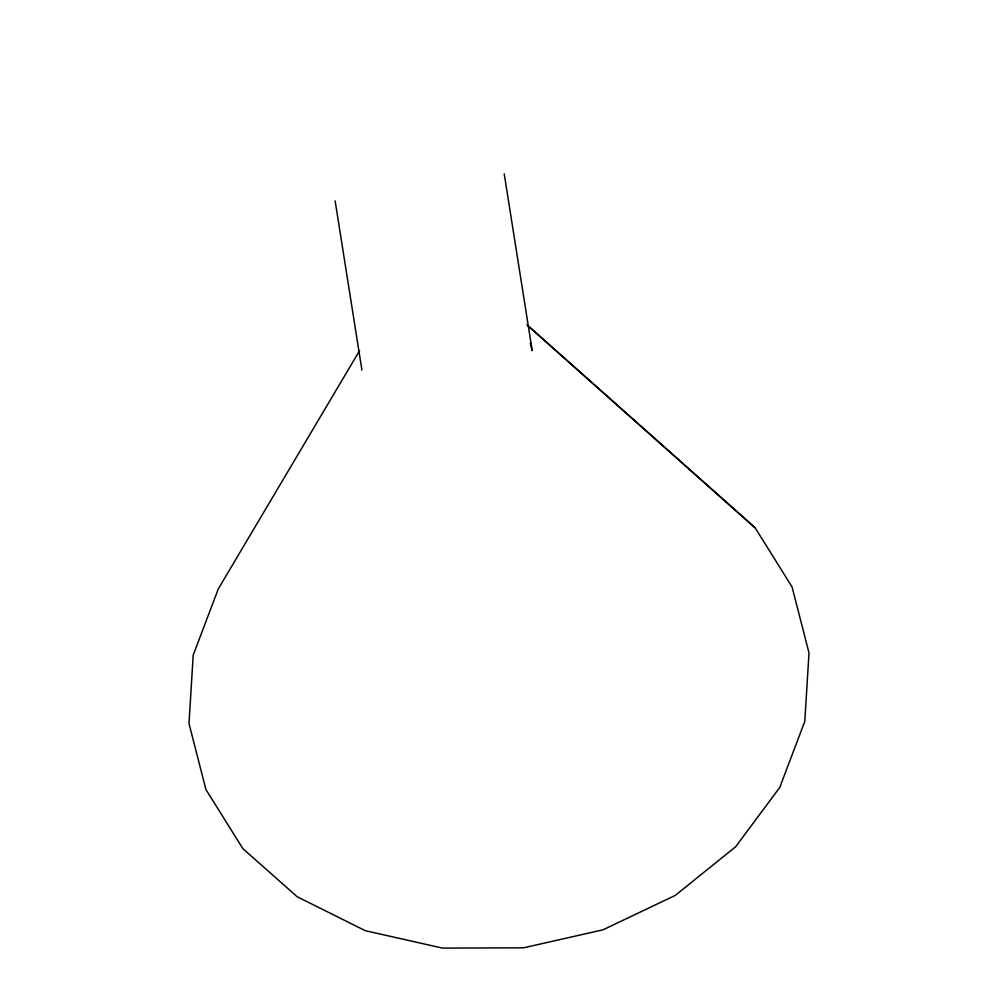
<?xml version="1.0" encoding="UTF-8"?>
<svg xmlns="http://www.w3.org/2000/svg" width="998" height="998" viewBox="0 0 998 998"><rect width="100%" height="100%" fill="white"/><g stroke="black" fill="none" stroke-linecap="round" stroke-linejoin="round"><path stroke-width="1.5" d="M359.642 350.548L218.25 589.007L193.2 655.137L188.996 723.525L205.925 789.505L242.813 848.587L297.167 896.74L365.28 930.685L442.501 948.1L523.576 947.813L602.967 929.837L675.284 895.393L735.576 846.828L779.75 787.459L804.8 721.329L809.004 652.942L792.075 586.961L755.187 527.88L527.88 325.635M755.187 527.88L526.869 324.812M530.287 343.15L532.221 350.697L504.215 173.877M335.141 200.947L361.925 370.083"/></g></svg>
